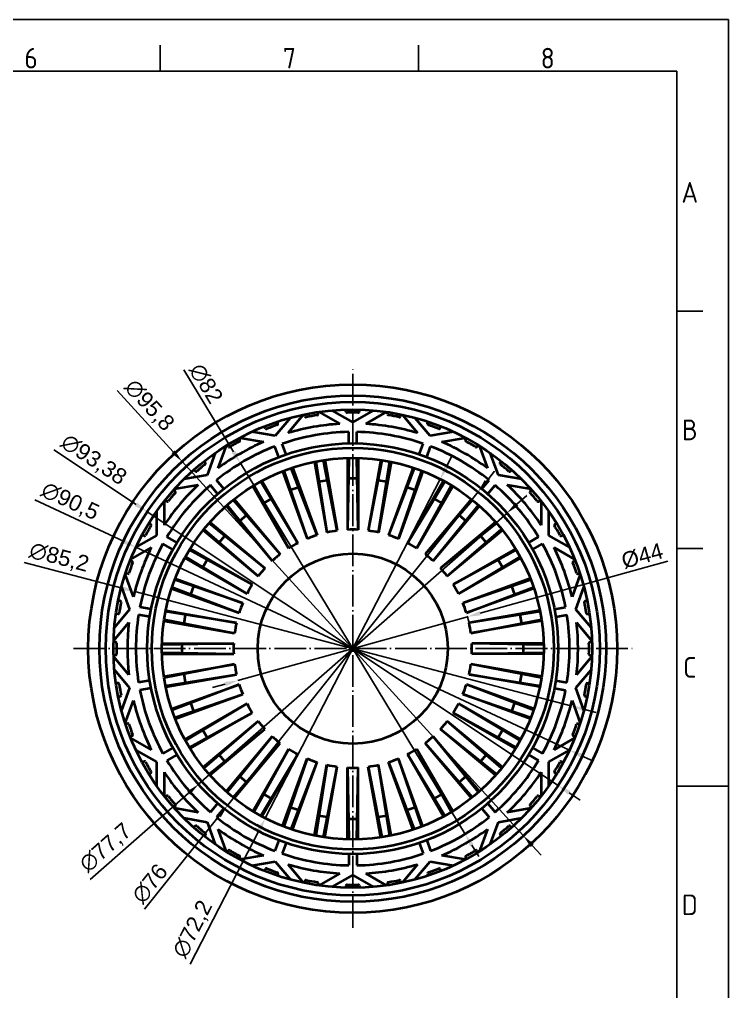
# Model space of a CAD drawing. Header units: millimetres. Extents: x 3180 to 3591, y 1531 to 1821.
# Drawn here: x 3456.6 to 3590.7, y 1636.9 to 1820.9 of the extents above; entities that cross this region are included whole.
import ezdxf
from ezdxf.enums import TextEntityAlignment as Align

# ---------------------------------------------------------------- set-up
doc = ezdxf.new("R2010")
doc.units = ezdxf.units.MM
doc.linetypes.add('ACAD_ISO04W100', pattern=[30, 24, -3, 0, -3])
doc.linetypes.add('ACAD_ISO05W100', pattern=[33, 24, -3, 0, -3, 0, -3])
for name, color, linetype, lineweight in [('AM_0', 7, 'Continuous', 40), ('AM_4', 1, 'ACAD_ISO04W100', 25), ('AM_5', 3, 'Continuous', 25), ('AM_BOR', 2, 'ACAD_ISO05W100', 35)]:
    doc.layers.add(name, color=color, linetype=linetype, lineweight=lineweight)
doc.styles.add('ACISOTS', font='isocp.shx', dxfattribs={"height": 1})
doc.styles.get("Standard").update_dxf_attribs({"font": 'arial.ttf'})
doc.dimstyles.new('ISO-25', dxfattribs={"dimtxt": 3, "dimasz": 2.5, "dimexe": 1.25, "dimexo": 0.625, "dimtad": 1, "dimtxsty": 'Standard', "dimcen": 2.5, "dimadec": 0, "dimazin": 0, "dimtfac": 1, "dimtmove": 0, "dimatfit": 3, "dimfxl": 1, "dimarcsym": 0})

# ---------------------------------------------------------------- blocks, each defined once
blk = doc.blocks.new('*D45')
at = {"layer": 'AM_5', "color": 0, "lineweight": -2}
for p, q in [((3579.21, 1718.37), (3543.75, 1708.51)), ((3497.94, 1695.77), (3541.34, 1707.84)), ((3495.54, 1695.1), (3493.13, 1694.43))]:
    blk.add_line(p, q, dxfattribs=at)
blk.add_arc((3519.64, 1701.81), 22.52, 12.3573, 15.8652, dxfattribs=at)
at = {"layer": 'AM_5', "color": 0}
for points in [[(3543.64, 1708.91), (3543.86, 1708.11), (3541.34, 1707.84)], [(3495.42, 1695.51), (3495.65, 1694.7), (3497.94, 1695.77)]]:
    blk.add_solid(points, dxfattribs=at)
at = {"layer": 'Defpoints', "color": 0}
for p in [(3541.34, 1707.84), (3497.94, 1695.77)]:
    blk.add_point(p, dxfattribs=at)
at = {"layer": 'AM_5', "color": 0, "insert": (3574.38, 1719.35), "char_height": 3, "attachment_point": 5, "rotation": 15.5373}
blk.add_mtext('%%C44', dxfattribs=at)
blk = doc.blocks.new('*D46')
at = {"layer": 'AM_5', "color": 0, "lineweight": -2}
for p, q in [((3475.13, 1750.66), (3485.7, 1739.06)), ((3551.91, 1666.4), (3487.38, 1737.21)), ((3553.59, 1664.55), (3555.28, 1662.71))]:
    blk.add_line(p, q, dxfattribs=at)
at = {"layer": 'AM_5', "color": 0}
for points in [[(3486, 1739.34), (3485.39, 1738.78), (3487.38, 1737.21)], [(3553.9, 1664.84), (3553.28, 1664.27), (3551.91, 1666.4)]]:
    blk.add_solid(points, dxfattribs=at)
at = {"layer": 'Defpoints', "color": 0}
for p in [(3487.38, 1737.21), (3551.91, 1666.4)]:
    blk.add_point(p, dxfattribs=at)
at = {"layer": 'AM_5', "color": 0, "insert": (3481.1, 1747.77), "char_height": 3, "attachment_point": 5, "rotation": 312.3437}
blk.add_mtext('∅95,8', dxfattribs=at)
blk = doc.blocks.new('*D47')
at = {"layer": 'AM_5', "color": 0, "lineweight": -2}
for p, q in [((3463.15, 1739.45), (3478.71, 1729.08)), ((3558.5, 1675.92), (3480.79, 1727.7)), ((3560.58, 1674.53), (3562.66, 1673.14))]:
    blk.add_line(p, q, dxfattribs=at)
at = {"layer": 'AM_5', "color": 0}
for points in [[(3478.94, 1729.43), (3478.48, 1728.74), (3480.79, 1727.7)], [(3560.81, 1674.88), (3560.35, 1674.18), (3558.5, 1675.92)]]:
    blk.add_solid(points, dxfattribs=at)
at = {"layer": 'Defpoints', "color": 0}
for p in [(3480.79, 1727.7), (3558.5, 1675.92)]:
    blk.add_point(p, dxfattribs=at)
at = {"layer": 'AM_5', "color": 0, "insert": (3470.61, 1737.45), "char_height": 3, "attachment_point": 5, "rotation": 326.3234}
blk.add_mtext('∅93,38', dxfattribs=at)
blk = doc.blocks.new('*D48')
at = {"layer": 'AM_5', "color": 0, "lineweight": -2}
for p, q in [((3459.54, 1729.94), (3476.4, 1722.05)), ((3560.63, 1682.62), (3478.66, 1720.99)), ((3562.89, 1681.56), (3565.15, 1680.5))]:
    blk.add_line(p, q, dxfattribs=at)
at = {"layer": 'AM_5', "color": 0}
for points in [[(3476.57, 1722.43), (3476.22, 1721.67), (3478.66, 1720.99)], [(3563.07, 1681.94), (3562.71, 1681.19), (3560.63, 1682.62)]]:
    blk.add_solid(points, dxfattribs=at)
at = {"layer": 'Defpoints', "color": 0}
for p in [(3478.66, 1720.99), (3560.63, 1682.62)]:
    blk.add_point(p, dxfattribs=at)
at = {"layer": 'AM_5', "color": 0, "insert": (3466.17, 1729.57), "char_height": 3, "attachment_point": 5, "rotation": 334.9157}
blk.add_mtext('∅90,5', dxfattribs=at)
blk = doc.blocks.new('*D49')
at = {"layer": 'AM_5', "color": 0, "lineweight": -2}
for p, q in [((3457.55, 1718.1), (3476.02, 1713.26)), ((3560.85, 1690.99), (3478.44, 1712.62)), ((3563.27, 1690.36), (3565.68, 1689.72))]:
    blk.add_line(p, q, dxfattribs=at)
at = {"layer": 'AM_5', "color": 0}
for points in [[(3476.13, 1713.66), (3475.92, 1712.85), (3478.44, 1712.62)], [(3563.37, 1690.76), (3563.16, 1689.95), (3560.85, 1690.99)]]:
    blk.add_solid(points, dxfattribs=at)
at = {"layer": 'Defpoints', "color": 0}
for p in [(3478.44, 1712.62), (3560.85, 1690.99)]:
    blk.add_point(p, dxfattribs=at)
at = {"layer": 'AM_5', "color": 0, "insert": (3464.11, 1718.94), "char_height": 3, "attachment_point": 5, "rotation": 345.2934}
blk.add_mtext('∅85,2', dxfattribs=at)
blk = doc.blocks.new('*D50')
at = {"layer": 'AM_5', "color": 0, "lineweight": -2}
for p, q in [((3487.71, 1754.55), (3497.11, 1739.02)), ((3540.88, 1666.73), (3498.41, 1736.88)), ((3542.17, 1664.6), (3543.47, 1662.46))]:
    blk.add_line(p, q, dxfattribs=at)
at = {"layer": 'AM_5', "color": 0}
for points in [[(3497.47, 1739.23), (3496.76, 1738.8), (3498.41, 1736.88)], [(3542.53, 1664.81), (3541.82, 1664.38), (3540.88, 1666.73)]]:
    blk.add_solid(points, dxfattribs=at)
at = {"layer": 'Defpoints', "color": 0}
for p in [(3498.41, 1736.88), (3540.88, 1666.73)]:
    blk.add_point(p, dxfattribs=at)
at = {"layer": 'AM_5', "color": 0, "insert": (3491.9, 1751.96), "char_height": 3, "attachment_point": 5, "rotation": 301.1939}
blk.add_mtext('∅82', dxfattribs=at)
blk = doc.blocks.new('*D51')
at = {"layer": 'AM_5', "color": 0, "lineweight": -2}
for p, q in [((3550.68, 1729.12), (3552.56, 1730.78)), ((3548.81, 1727.47), (3490.48, 1676.14)), ((3470.02, 1658.13), (3488.6, 1674.49))]:
    blk.add_line(p, q, dxfattribs=at)
at = {"layer": 'AM_5', "color": 0}
for points in [[(3550.41, 1729.44), (3550.96, 1728.81), (3548.81, 1727.47)], [(3488.33, 1674.8), (3488.88, 1674.18), (3490.48, 1676.14)]]:
    blk.add_solid(points, dxfattribs=at)
at = {"layer": 'Defpoints', "color": 0}
for p in [(3548.81, 1727.47), (3490.48, 1676.14)]:
    blk.add_point(p, dxfattribs=at)
at = {"layer": 'AM_5', "color": 0, "insert": (3473, 1664.06), "char_height": 3, "attachment_point": 5, "rotation": 41.3496}
blk.add_mtext('∅77,7', dxfattribs=at)
blk = doc.blocks.new('*D52')
at = {"layer": 'AM_5', "color": 0, "lineweight": -2}
for p, q in [((3544.91, 1733.46), (3546.47, 1735.41)), ((3543.35, 1731.5), (3495.94, 1672.11)), ((3480.3, 1652.52), (3494.38, 1670.16))]:
    blk.add_line(p, q, dxfattribs=at)
at = {"layer": 'AM_5', "color": 0}
for points in [[(3544.59, 1733.72), (3545.24, 1733.2), (3543.35, 1731.5)], [(3494.05, 1670.42), (3494.7, 1669.9), (3495.94, 1672.11)]]:
    blk.add_solid(points, dxfattribs=at)
at = {"layer": 'Defpoints', "color": 0}
for p in [(3543.35, 1731.5), (3495.94, 1672.11)]:
    blk.add_point(p, dxfattribs=at)
at = {"layer": 'AM_5', "color": 0, "insert": (3481.29, 1657.36), "char_height": 3, "attachment_point": 5, "rotation": 51.3989}
blk.add_mtext('∅76', dxfattribs=at)
blk = doc.blocks.new('*D53')
at = {"layer": 'AM_5', "color": 0, "lineweight": -2}
for p, q in [((3537.33, 1736.12), (3538.47, 1738.34)), ((3536.18, 1733.9), (3503.11, 1669.72)), ((3488.88, 1642.11), (3501.96, 1667.49))]:
    blk.add_line(p, q, dxfattribs=at)
at = {"layer": 'AM_5', "color": 0}
for points in [[(3536.96, 1736.31), (3537.7, 1735.93), (3536.18, 1733.9)], [(3501.59, 1667.69), (3502.33, 1667.3), (3503.11, 1669.72)]]:
    blk.add_solid(points, dxfattribs=at)
at = {"layer": 'Defpoints', "color": 0}
for p in [(3536.18, 1733.9), (3503.11, 1669.72)]:
    blk.add_point(p, dxfattribs=at)
at = {"layer": 'AM_5', "color": 0, "insert": (3489.49, 1648.7), "char_height": 3, "attachment_point": 5, "rotation": 62.736}
blk.add_mtext('∅72,2', dxfattribs=at)
blk = doc.blocks.new('A3 ZTL')
for p, q in [((401.17, 280.82), (19.57, 280.82)), ((401.17, 9.78), (401.17, 280.82))]:
    blk.add_line(p, q)
at = {"layer": 'AM_BOR', "color": 135, "linetype": 'Continuous', "lineweight": 25}
for p, q in [((0, 290.61), (410.96, 290.61)), ((410.96, 290.61), (410.96, 0))]:
    blk.add_line(p, q, dxfattribs=at)
at = {"layer": 'AM_BOR', "color": 135, "lineweight": 25}
for p, q in [((303.33, 280.82), (303.33, 285.71)), ((352.25, 280.82), (352.25, 285.71)), ((406.07, 235.32), (401.17, 235.32)), ((406.07, 190.31), (401.17, 190.31)), ((401.17, 145.3), (410.96, 145.3))]:
    blk.add_line(p, q, dxfattribs=at)
at = {"layer": 'AM_BOR', "color": 135, "lineweight": 25, "style": 'ACISOTS'}
for s, p in [('6', (278.86, 283.27)), ('7', (327.79, 283.27)), ('8', (376.71, 283.27)), ('A', (403.62, 257.83)), ('B', (403.62, 212.82)), ('C', (403.62, 167.81)), ('D', (403.62, 122.8))]:
    blk.add_text(s, height=3.91, dxfattribs=at).set_placement(p, align=Align.MIDDLE)

msp = doc.modelspace()

# ---------------------------------------------------------------- linework, layer by layer
at = {"layer": 'AM_0'}
for p, q in [((3507.876, 1745.499), (3504.992, 1742.062)), ((3507.412, 1742.612), (3510.327, 1746.087)), ((3510.64, 1745.721), (3510.457, 1746.114)), ((3513.084, 1746.152), (3513.122, 1746.584)), ((3513.254, 1746.603), (3517.182, 1744.335)), ((3519.644, 1744.646), (3515.758, 1746.889)), ((3518.403, 1746.617), (3518.291, 1747.036)), ((3523.529, 1746.889), (3519.644, 1744.646)), ((3520.884, 1746.617), (3520.997, 1747.036)), ((3522.106, 1744.335), (3526.034, 1746.603)), ((3526.203, 1746.152), (3526.165, 1746.584)), ((3528.647, 1745.721), (3528.83, 1746.114)), ((3528.96, 1746.087), (3531.876, 1742.612)), ((3534.296, 1742.062), (3531.411, 1745.499)), ((3503.151, 1743.491), (3502.903, 1743.846)), ((3505.483, 1744.339), (3505.446, 1744.771)), ((3533.804, 1744.339), (3533.842, 1744.771)), ((3536.136, 1743.491), (3536.385, 1743.846)), ((3504.992, 1742.062), (3500.573, 1742.841)), ((3518.894, 1740.649), (3518.894, 1742.799)), ((3520.394, 1740.649), (3520.394, 1742.799)), ((3538.714, 1742.841), (3534.296, 1742.062)), ((3494.193, 1735.968), (3495.744, 1740.23)), ((3496.164, 1739.993), (3495.857, 1740.3)), ((3498.313, 1741.234), (3498.201, 1741.653)), ((3498.318, 1741.716), (3502.784, 1740.928)), ((3505.654, 1738.05), (3504.918, 1740.071)), ((3507.063, 1738.563), (3506.328, 1740.584)), ((3532.224, 1738.563), (3532.959, 1740.584)), ((3533.633, 1738.05), (3534.369, 1740.071)), ((3536.503, 1740.928), (3540.97, 1741.716)), ((3540.975, 1741.234), (3541.087, 1741.653)), ((3543.124, 1739.993), (3543.43, 1740.3)), ((3543.543, 1740.23), (3545.095, 1735.968)), ((3493.642, 1738.84), (3492.107, 1734.623)), ((3547.18, 1734.623), (3545.646, 1738.84)), ((3491.79, 1736.931), (3491.607, 1737.324)), ((3512.393, 1737.171), (3514.752, 1723.791)), ((3512.638, 1737.22), (3514.752, 1723.791)), ((3516.721, 1724.138), (3514.115, 1737.48)), ((3514.362, 1737.518), (3516.721, 1724.138)), ((3518.894, 1737.899), (3518.644, 1724.306)), ((3518.644, 1737.892), (3518.644, 1724.306)), ((3520.644, 1724.306), (3520.394, 1737.899)), ((3520.644, 1737.892), (3520.644, 1724.306)), ((3524.925, 1737.518), (3522.566, 1724.138)), ((3525.172, 1737.48), (3522.566, 1724.138)), ((3524.536, 1723.791), (3526.65, 1737.22)), ((3526.895, 1737.171), (3524.536, 1723.791)), ((3547.497, 1736.931), (3547.68, 1737.324)), ((3492.107, 1734.623), (3487.688, 1733.844)), ((3489.889, 1735.336), (3489.534, 1735.585)), ((3506.362, 1735.374), (3511.009, 1722.607)), ((3506.595, 1735.465), (3511.009, 1722.607)), ((3512.888, 1723.291), (3508.004, 1735.978)), ((3508.241, 1736.058), (3512.888, 1723.291)), ((3531.046, 1736.058), (3526.399, 1723.291)), ((3531.283, 1735.978), (3526.399, 1723.291)), ((3528.279, 1722.607), (3532.693, 1735.465)), ((3532.926, 1735.374), (3528.279, 1722.607)), ((3551.599, 1733.844), (3547.18, 1734.623)), ((3549.398, 1735.336), (3549.753, 1735.585)), ((3485.954, 1732.015), (3490.421, 1732.803)), ((3494.102, 1731.08), (3492.719, 1732.727)), ((3495.251, 1732.044), (3493.868, 1733.691)), ((3500.948, 1732.688), (3507.528, 1720.792)), ((3509.26, 1721.792), (3502.247, 1733.438)), ((3502.467, 1733.558), (3509.26, 1721.792)), ((3513.235, 1733.424), (3514.852, 1733.709)), ((3518.823, 1734.056), (3520.464, 1734.056)), ((3524.436, 1733.709), (3526.052, 1733.424)), ((3536.821, 1733.558), (3530.028, 1721.792)), ((3537.04, 1733.438), (3530.028, 1721.792)), ((3531.76, 1720.792), (3538.339, 1732.688)), ((3544.037, 1732.044), (3545.419, 1733.691)), ((3545.186, 1731.08), (3546.568, 1732.727)), ((3548.867, 1732.803), (3553.333, 1732.015)), ((3486.114, 1731.561), (3485.865, 1731.916)), ((3500.735, 1732.558), (3507.528, 1720.792)), ((3507.842, 1731.831), (3509.385, 1732.392)), ((3529.903, 1732.392), (3531.445, 1731.831)), ((3538.553, 1732.558), (3531.76, 1720.792)), ((3553.173, 1731.561), (3553.422, 1731.916)), ((3484.044, 1725.203), (3484.044, 1729.738)), ((3484.519, 1729.66), (3484.126, 1729.843)), ((3495.87, 1728.972), (3504.415, 1718.4)), ((3505.947, 1719.685), (3497.019, 1729.937)), ((3497.214, 1730.093), (3505.947, 1719.685)), ((3502.808, 1729.325), (3504.229, 1730.146)), ((3542.073, 1730.093), (3533.34, 1719.685)), ((3542.269, 1729.937), (3533.34, 1719.685)), ((3534.872, 1718.4), (3543.418, 1728.972)), ((3535.058, 1730.146), (3536.479, 1729.325)), ((3554.768, 1729.66), (3555.161, 1729.843)), ((3555.244, 1729.738), (3555.244, 1725.203)), ((3482.544, 1727.713), (3482.544, 1723.226)), ((3495.682, 1728.807), (3504.415, 1718.4)), ((3543.605, 1728.807), (3534.872, 1718.4)), ((3556.744, 1723.226), (3556.744, 1727.713)), ((3481.457, 1725.286), (3481.15, 1725.593)), ((3503.05, 1717.035), (3492.478, 1725.58)), ((3492.643, 1725.768), (3503.05, 1717.035)), ((3498.285, 1725.984), (3499.542, 1727.039)), ((3546.645, 1725.768), (3536.237, 1717.035)), ((3546.81, 1725.58), (3536.237, 1717.035)), ((3539.745, 1727.039), (3541.002, 1725.984)), ((3557.831, 1725.286), (3558.137, 1725.593)), ((3491.357, 1724.236), (3501.765, 1715.503)), ((3491.513, 1724.431), (3501.765, 1715.503)), ((3537.522, 1715.503), (3547.774, 1724.431)), ((3547.93, 1724.236), (3537.522, 1715.503)), ((3482.544, 1723.226), (3478.658, 1720.983)), ((3480.216, 1723.137), (3479.797, 1723.25)), ((3485.63, 1720.578), (3483.768, 1721.653)), ((3486.38, 1721.877), (3484.518, 1722.952)), ((3494.411, 1721.908), (3495.466, 1723.165)), ((3543.821, 1723.165), (3544.876, 1721.908)), ((3552.908, 1721.877), (3554.77, 1722.952)), ((3553.658, 1720.578), (3555.52, 1721.653)), ((3560.629, 1720.983), (3556.744, 1723.226)), ((3559.072, 1723.137), (3559.49, 1723.25)), ((3477.654, 1718.671), (3481.582, 1720.939)), ((3500.658, 1713.922), (3488.762, 1720.502)), ((3488.892, 1720.715), (3500.658, 1713.922)), ((3550.395, 1720.715), (3538.629, 1713.922)), ((3550.525, 1720.502), (3538.629, 1713.922)), ((3557.706, 1720.939), (3561.634, 1718.671)), ((3477.959, 1718.299), (3477.604, 1718.547)), ((3487.892, 1718.983), (3499.658, 1712.19)), ((3488.012, 1719.203), (3499.658, 1712.19)), ((3491.304, 1717.221), (3492.125, 1718.642)), ((3539.629, 1712.19), (3551.275, 1719.203)), ((3551.395, 1718.983), (3539.629, 1712.19)), ((3547.163, 1718.642), (3547.983, 1717.221)), ((3561.328, 1718.299), (3561.683, 1718.547)), ((3478.189, 1711.616), (3476.637, 1715.878)), ((3477.111, 1715.967), (3476.679, 1716.004)), ((3498.843, 1710.441), (3485.985, 1714.855)), ((3486.076, 1715.088), (3498.843, 1710.441)), ((3553.212, 1715.088), (3540.445, 1710.441)), ((3553.303, 1714.855), (3540.445, 1710.441)), ((3562.65, 1715.878), (3561.099, 1711.616)), ((3562.177, 1715.967), (3562.609, 1716.004)), ((3475.921, 1713.462), (3477.455, 1709.245)), ((3485.392, 1713.209), (3498.159, 1708.562)), ((3485.472, 1713.446), (3498.159, 1708.562)), ((3489.058, 1712.065), (3489.619, 1713.608)), ((3541.129, 1708.562), (3553.816, 1713.446)), ((3553.896, 1713.209), (3541.129, 1708.562)), ((3549.668, 1713.608), (3550.229, 1712.065)), ((3561.832, 1709.245), (3563.367, 1713.462)), ((3475.729, 1710.81), (3475.336, 1710.993)), ((3563.558, 1710.81), (3563.951, 1710.993)), ((3477.455, 1709.245), (3474.571, 1705.808)), ((3481.521, 1709.29), (3479.404, 1709.663)), ((3497.659, 1706.698), (3484.23, 1708.812)), ((3484.279, 1709.057), (3497.659, 1706.698)), ((3555.008, 1709.057), (3541.628, 1706.698)), ((3555.057, 1708.812), (3541.628, 1706.698)), ((3557.766, 1709.29), (3559.884, 1709.663)), ((3564.716, 1705.808), (3561.832, 1709.245)), ((3475.298, 1708.366), (3474.866, 1708.328)), ((3481.261, 1707.813), (3479.143, 1708.186)), ((3483.932, 1707.088), (3497.312, 1704.729)), ((3483.97, 1707.335), (3497.312, 1704.729)), ((3487.741, 1706.598), (3488.026, 1708.215)), ((3541.976, 1704.729), (3555.318, 1707.335)), ((3555.355, 1707.088), (3541.976, 1704.729)), ((3551.261, 1708.215), (3551.546, 1706.598)), ((3558.027, 1707.813), (3560.144, 1708.186)), ((3563.989, 1708.366), (3564.421, 1708.328)), ((3474.418, 1703.292), (3477.333, 1706.767)), ((3561.954, 1706.767), (3564.869, 1703.292)), ((3474.833, 1703.047), (3474.414, 1703.159)), ((3564.455, 1703.047), (3564.873, 1703.159)), ((3497.144, 1702.806), (3483.551, 1702.556)), ((3483.558, 1702.806), (3497.144, 1702.806)), ((3487.394, 1700.986), (3487.394, 1702.627)), ((3555.73, 1702.806), (3542.144, 1702.806)), ((3555.736, 1702.556), (3542.144, 1702.806)), ((3551.894, 1702.627), (3551.894, 1700.986)), ((3474.833, 1700.566), (3474.414, 1700.453)), ((3477.333, 1696.846), (3474.418, 1700.32)), ((3483.551, 1701.056), (3497.144, 1700.806)), ((3483.558, 1700.806), (3497.144, 1700.806)), ((3542.144, 1700.806), (3555.736, 1701.056)), ((3555.73, 1700.806), (3542.144, 1700.806)), ((3564.869, 1700.32), (3561.954, 1696.846)), ((3564.455, 1700.566), (3564.873, 1700.453)), ((3474.571, 1697.805), (3477.455, 1694.367)), ((3483.932, 1696.525), (3497.312, 1698.884)), ((3497.312, 1698.884), (3483.97, 1696.278)), ((3555.355, 1696.525), (3541.976, 1698.884)), ((3555.318, 1696.278), (3541.976, 1698.884)), ((3561.832, 1694.367), (3564.716, 1697.805)), ((3481.261, 1695.8), (3479.143, 1695.427)), ((3484.23, 1694.8), (3497.659, 1696.914)), ((3484.279, 1694.555), (3497.659, 1696.914)), ((3488.026, 1695.398), (3487.741, 1697.014)), ((3555.008, 1694.555), (3541.628, 1696.914)), ((3541.628, 1696.914), (3555.057, 1694.8)), ((3551.546, 1697.014), (3551.261, 1695.398)), ((3558.027, 1695.8), (3560.144, 1695.427)), ((3475.298, 1695.247), (3474.866, 1695.285)), ((3477.455, 1694.367), (3475.921, 1690.151)), ((3481.521, 1694.323), (3479.404, 1693.949)), ((3485.392, 1690.404), (3498.159, 1695.051)), ((3498.159, 1695.051), (3485.472, 1690.167)), ((3553.896, 1690.404), (3541.129, 1695.051)), ((3553.816, 1690.167), (3541.129, 1695.051)), ((3557.766, 1694.323), (3559.884, 1693.949)), ((3563.367, 1690.151), (3561.832, 1694.367)), ((3563.989, 1695.247), (3564.421, 1695.285)), ((3475.729, 1692.803), (3475.336, 1692.62)), ((3485.985, 1688.757), (3498.843, 1693.171)), ((3486.076, 1688.524), (3498.843, 1693.171)), ((3553.212, 1688.524), (3540.445, 1693.171)), ((3540.445, 1693.171), (3553.303, 1688.757)), ((3563.558, 1692.803), (3563.951, 1692.62)), ((3476.637, 1687.735), (3478.189, 1691.997)), ((3487.892, 1684.629), (3499.658, 1691.422)), ((3499.658, 1691.422), (3488.012, 1684.41)), ((3489.619, 1690.005), (3489.058, 1691.547)), ((3551.395, 1684.629), (3539.629, 1691.422)), ((3551.275, 1684.41), (3539.629, 1691.422)), ((3550.229, 1691.547), (3549.668, 1690.005)), ((3561.099, 1691.997), (3562.65, 1687.735)), ((3488.762, 1683.111), (3500.658, 1689.69)), ((3488.892, 1682.897), (3500.658, 1689.69)), ((3550.395, 1682.897), (3538.629, 1689.69)), ((3538.629, 1689.69), (3550.525, 1683.111)), ((3477.111, 1687.646), (3476.679, 1687.608)), ((3491.357, 1679.377), (3501.765, 1688.11)), ((3501.765, 1688.11), (3491.513, 1679.181)), ((3547.93, 1679.377), (3537.522, 1688.11)), ((3547.774, 1679.181), (3537.522, 1688.11)), ((3562.177, 1687.646), (3562.609, 1687.608)), ((3477.959, 1685.314), (3477.604, 1685.065)), ((3481.582, 1682.674), (3477.654, 1684.942)), ((3492.125, 1684.971), (3491.304, 1686.392)), ((3492.478, 1678.032), (3503.05, 1686.578)), ((3492.643, 1677.845), (3503.05, 1686.578)), ((3495.682, 1674.806), (3504.415, 1685.213)), ((3504.415, 1685.213), (3495.87, 1674.64)), ((3543.605, 1674.806), (3534.872, 1685.213)), ((3543.418, 1674.64), (3534.872, 1685.213)), ((3546.645, 1677.845), (3536.237, 1686.578)), ((3536.237, 1686.578), (3546.81, 1678.032)), ((3547.983, 1686.392), (3547.163, 1684.971)), ((3561.634, 1684.942), (3557.706, 1682.674)), ((3561.328, 1685.314), (3561.683, 1685.065)), ((3485.63, 1683.034), (3483.768, 1681.959)), ((3497.019, 1673.676), (3505.947, 1683.928)), ((3497.214, 1673.52), (3505.947, 1683.928)), ((3542.073, 1673.52), (3533.34, 1683.928)), ((3533.34, 1683.928), (3542.269, 1673.676)), ((3553.658, 1683.034), (3555.52, 1681.959)), ((3478.658, 1682.63), (3482.544, 1680.387)), ((3486.38, 1681.735), (3484.518, 1680.66)), ((3495.466, 1680.448), (3494.411, 1681.705)), ((3500.735, 1671.055), (3507.528, 1682.821)), ((3507.528, 1682.821), (3500.948, 1670.925)), ((3502.247, 1670.175), (3509.26, 1681.821)), ((3502.467, 1670.055), (3509.26, 1681.821)), ((3536.821, 1670.055), (3530.028, 1681.821)), ((3530.028, 1681.821), (3537.04, 1670.175)), ((3538.553, 1671.055), (3531.76, 1682.821)), ((3538.339, 1670.925), (3531.76, 1682.821)), ((3544.876, 1681.705), (3543.821, 1680.448)), ((3552.908, 1681.735), (3554.77, 1680.66)), ((3556.744, 1680.387), (3560.629, 1682.63)), ((3480.216, 1680.475), (3479.797, 1680.363)), ((3482.544, 1680.387), (3482.544, 1675.9)), ((3506.362, 1668.238), (3511.009, 1681.005)), ((3511.009, 1681.005), (3506.595, 1668.147)), ((3508.004, 1667.634), (3512.888, 1680.321)), ((3508.241, 1667.554), (3512.888, 1680.321)), ((3512.393, 1666.442), (3514.752, 1679.822)), ((3514.752, 1679.822), (3512.638, 1666.393)), ((3514.115, 1666.132), (3516.721, 1679.475)), ((3514.362, 1666.095), (3516.721, 1679.475)), ((3518.644, 1665.72), (3518.644, 1679.306)), ((3518.644, 1679.306), (3518.894, 1665.714)), ((3520.394, 1665.714), (3520.644, 1679.306)), ((3520.644, 1665.72), (3520.644, 1679.306)), ((3524.925, 1666.095), (3522.566, 1679.475)), ((3522.566, 1679.475), (3525.172, 1666.132)), ((3526.895, 1666.442), (3524.536, 1679.822)), ((3526.65, 1666.393), (3524.536, 1679.822)), ((3531.046, 1667.554), (3526.399, 1680.321)), ((3526.399, 1680.321), (3531.283, 1667.634)), ((3532.926, 1668.238), (3528.279, 1681.005)), ((3532.693, 1668.147), (3528.279, 1681.005)), ((3556.744, 1675.9), (3556.744, 1680.387)), ((3559.072, 1680.475), (3559.49, 1680.363)), ((3481.457, 1678.326), (3481.15, 1678.02)), ((3484.044, 1673.874), (3484.044, 1678.41)), ((3499.542, 1676.574), (3498.285, 1677.629)), ((3541.002, 1677.629), (3539.745, 1676.574)), ((3555.244, 1678.41), (3555.244, 1673.874)), ((3557.831, 1678.326), (3558.137, 1678.02)), ((3484.519, 1673.953), (3484.126, 1673.77)), ((3504.229, 1673.467), (3502.808, 1674.287)), ((3536.479, 1674.287), (3535.058, 1673.467)), ((3554.768, 1673.953), (3555.161, 1673.77)), ((3486.114, 1672.052), (3485.865, 1671.697)), ((3494.102, 1672.533), (3492.719, 1670.886)), ((3545.186, 1672.533), (3546.568, 1670.886)), ((3553.173, 1672.052), (3553.422, 1671.697)), ((3490.421, 1670.81), (3485.954, 1671.598)), ((3495.251, 1671.569), (3493.868, 1669.922)), ((3509.385, 1671.221), (3507.842, 1671.782)), ((3514.852, 1669.904), (3513.235, 1670.189)), ((3526.052, 1670.189), (3524.436, 1669.904)), ((3531.445, 1671.782), (3529.903, 1671.221)), ((3544.037, 1671.569), (3545.419, 1669.922)), ((3553.333, 1671.598), (3548.867, 1670.81)), ((3487.688, 1669.769), (3492.107, 1668.989)), ((3489.889, 1668.277), (3489.534, 1668.028)), ((3492.107, 1668.989), (3493.642, 1664.773)), ((3520.464, 1669.556), (3518.823, 1669.556)), ((3545.646, 1664.773), (3547.18, 1668.989)), ((3547.18, 1668.989), (3551.599, 1669.769)), ((3549.398, 1668.277), (3549.753, 1668.028)), ((3491.79, 1666.682), (3491.607, 1666.289)), ((3495.744, 1663.383), (3494.193, 1667.645)), ((3545.095, 1667.645), (3543.543, 1663.383)), ((3547.497, 1666.682), (3547.68, 1666.289)), ((3505.654, 1665.563), (3504.918, 1663.542)), ((3507.063, 1665.05), (3506.328, 1663.029)), ((3532.224, 1665.05), (3532.959, 1663.029)), ((3533.633, 1665.563), (3534.369, 1663.542)), ((3496.164, 1663.619), (3495.857, 1663.313)), ((3502.784, 1662.684), (3498.318, 1661.897)), ((3518.894, 1662.964), (3518.894, 1660.813)), ((3520.394, 1662.964), (3520.394, 1660.813)), ((3540.97, 1661.897), (3536.503, 1662.684)), ((3543.124, 1663.619), (3543.43, 1663.313)), ((3498.313, 1662.378), (3498.201, 1661.96)), ((3500.573, 1660.771), (3504.992, 1661.55)), ((3504.992, 1661.55), (3507.876, 1658.113)), ((3510.327, 1657.526), (3507.412, 1661)), ((3531.876, 1661), (3528.96, 1657.526)), ((3531.411, 1658.113), (3534.296, 1661.55)), ((3534.296, 1661.55), (3538.714, 1660.771)), ((3540.975, 1662.378), (3541.087, 1661.96)), ((3503.151, 1660.122), (3502.903, 1659.767)), ((3505.483, 1659.273), (3505.446, 1658.842)), ((3517.182, 1659.278), (3513.254, 1657.01)), ((3526.034, 1657.01), (3522.106, 1659.278)), ((3533.804, 1659.273), (3533.842, 1658.842)), ((3536.136, 1660.122), (3536.385, 1659.767)), ((3510.64, 1657.892), (3510.457, 1657.499)), ((3513.084, 1657.461), (3513.122, 1657.029)), ((3515.758, 1656.723), (3519.644, 1658.967)), ((3519.644, 1658.967), (3523.529, 1656.723)), ((3526.203, 1657.461), (3526.165, 1657.029)), ((3528.647, 1657.892), (3528.83, 1657.499)), ((3518.403, 1656.995), (3518.291, 1656.577)), ((3520.884, 1656.995), (3520.997, 1656.577))]:
    msp.add_line(p, q, dxfattribs=at)
for radius in [50, 47.9, 46.689, 45.25, 38.85, 38, 36.1, 17.975]:
    msp.add_circle((3519.644, 1701.806), radius, dxfattribs=at)
for centre, radius, start, end in [((3510.822, 1745.806), 0.2, 205, 281.33765), ((3519.644, 1701.806), 44.675, 98.66235, 101.33765), ((3512.885, 1746.169), 0.2, 278.66235, 355), ((3518.596, 1746.669), 0.2, 195, 271.33765), ((3519.644, 1701.806), 44.675, 88.66235, 91.33765), ((3520.691, 1746.669), 0.2, 268.66235, 345), ((3526.402, 1746.169), 0.2, 185, 261.33765), ((3519.644, 1701.806), 44.675, 78.66235, 81.33765), ((3528.466, 1745.806), 0.2, 258.66235, 335), ((3519.644, 1701.806), 44.675, 108.66235, 111.33765), ((3505.284, 1744.322), 0.2, 288.66235, 5), ((3519.644, 1701.806), 42.6, 93.31321, 106.68679), ((3519.644, 1701.806), 42.6, 73.31321, 86.68679), ((3534.003, 1744.322), 0.2, 175, 251.33765), ((3519.644, 1701.806), 44.675, 68.66235, 71.33765), ((3503.315, 1743.605), 0.2, 215, 291.33765), ((3519.644, 1701.806), 41, 91.04815, 108.95185), ((3519.644, 1701.806), 41, 71.04815, 88.95185), ((3535.972, 1743.605), 0.2, 248.66235, 325), ((3519.644, 1701.806), 41, 111.04815, 128.95185), ((3519.644, 1701.806), 42.6, 113.31321, 126.68679), ((3496.305, 1740.135), 0.2, 225, 301.33765), ((3519.644, 1701.806), 44.675, 118.66235, 121.33765), ((3498.12, 1741.182), 0.2, 298.66235, 15), ((3519.644, 1701.806), 41, 51.04815, 68.95185), ((3519.644, 1701.806), 42.6, 53.31321, 66.68679), ((3541.168, 1741.182), 0.2, 165, 241.33765), ((3519.644, 1701.806), 44.675, 58.66235, 61.33765), ((3542.982, 1740.135), 0.2, 238.66235, 315), ((3519.644, 1701.806), 44.675, 128.66235, 131.33765), ((3491.609, 1736.847), 0.2, 308.66235, 25), ((3547.678, 1736.847), 0.2, 155, 231.33765), ((3519.644, 1701.806), 44.675, 48.66235, 51.33765), ((3490.004, 1735.5), 0.2, 235, 311.33765), ((3549.283, 1735.5), 0.2, 228.66235, 305), ((3519.644, 1701.806), 42.6, 133.31321, 146.68679), ((3519.644, 1701.806), 41, 131.04815, 148.95185), ((3519.644, 1701.806), 41, 31.04815, 48.95185), ((3519.644, 1701.806), 42.6, 33.31321, 46.68679), ((3519.644, 1701.806), 44.675, 138.66235, 141.33765), ((3485.95, 1731.446), 0.2, 318.66235, 35), ((3553.337, 1731.446), 0.2, 145, 221.33765), ((3519.644, 1701.806), 44.675, 38.66235, 41.33765), ((3484.603, 1729.841), 0.2, 245, 321.33765), ((3554.684, 1729.841), 0.2, 218.66235, 295), ((3481.315, 1725.145), 0.2, 328.66235, 45), ((3557.972, 1725.145), 0.2, 135, 211.33765), ((3519.644, 1701.806), 44.675, 148.66235, 151.33765), ((3519.644, 1701.806), 22.522, 97.4552, 102.5448), ((3519.644, 1701.806), 22.522, 87.4552, 92.5448), ((3519.644, 1701.806), 22.522, 77.4552, 82.5448), ((3519.644, 1701.806), 44.675, 28.66235, 31.33765), ((3519.644, 1701.806), 41, 151.04815, 168.95185), ((3480.268, 1723.33), 0.2, 255, 331.33765), ((3519.644, 1701.806), 22.522, 117.4552, 122.5448), ((3519.644, 1701.806), 22.522, 107.4552, 112.5448), ((3519.644, 1701.806), 22.522, 67.4552, 72.5448), ((3519.644, 1701.806), 22.522, 57.4552, 62.5448), ((3519.644, 1701.806), 41, 11.04815, 28.95185), ((3559.02, 1723.33), 0.2, 208.66235, 285), ((3519.644, 1701.806), 42.6, 153.31321, 166.68679), ((3519.644, 1701.806), 22.522, 127.4552, 132.5448), ((3519.644, 1701.806), 22.522, 47.4552, 52.5448), ((3519.644, 1701.806), 42.6, 13.31321, 26.68679), ((3519.644, 1701.806), 44.675, 158.66235, 161.33765), ((3477.845, 1718.135), 0.2, 338.66235, 55), ((3561.443, 1718.135), 0.2, 125, 201.33765), ((3519.644, 1701.806), 44.675, 18.66235, 21.33765), ((3477.128, 1716.166), 0.2, 265, 341.33765), ((3519.644, 1701.806), 22.522, 137.4552, 142.5448), ((3519.644, 1701.806), 22.522, 37.4552, 42.5448), ((3562.159, 1716.166), 0.2, 198.66235, 275), ((3519.644, 1701.806), 22.522, 147.4552, 152.5448), ((3519.644, 1701.806), 22.522, 27.4552, 32.5448), ((3519.644, 1701.806), 44.675, 168.66235, 171.33765), ((3475.644, 1710.628), 0.2, 348.66235, 65), ((3563.643, 1710.628), 0.2, 115, 191.33765), ((3519.644, 1701.806), 44.675, 8.66235, 11.33765), ((3519.644, 1701.806), 22.522, 157.4552, 162.5448), ((3519.644, 1701.806), 22.522, 17.4552, 22.5448), ((3475.281, 1708.565), 0.2, 275, 351.33765), ((3519.644, 1701.806), 41, 171.04815, 188.95185), ((3519.644, 1701.806), 41, 351.04815, 8.95185), ((3564.007, 1708.565), 0.2, 188.66235, 265), ((3519.644, 1701.806), 42.6, 173.31321, 186.68679), ((3519.644, 1701.806), 22.522, 167.4552, 172.5448), ((3519.644, 1701.806), 22.522, 7.4552, 12.5448), ((3519.644, 1701.806), 42.6, 353.31321, 6.68679), ((3474.781, 1702.854), 0.2, 358.66235, 75), ((3519.644, 1701.806), 44.675, 178.66235, 181.33765), ((3519.644, 1701.806), 22.522, 177.4552, 182.5448), ((3519.644, 1701.806), 22.522, 357.4552, 2.5448), ((3564.506, 1702.854), 0.2, 105, 181.33765), ((3519.644, 1701.806), 44.675, 358.66235, 1.33765), ((3474.781, 1700.759), 0.2, 285, 1.33765), ((3564.506, 1700.759), 0.2, 178.66235, 255), ((3519.644, 1701.806), 22.522, 187.4552, 192.5448), ((3519.644, 1701.806), 22.522, 347.4552, 352.5448), ((3475.281, 1695.048), 0.2, 8.66235, 85), ((3519.644, 1701.806), 44.675, 188.66235, 191.33765), ((3519.644, 1701.806), 41, 191.04815, 208.95185), ((3519.644, 1701.806), 22.522, 197.4552, 202.5448), ((3519.644, 1701.806), 22.522, 337.4552, 342.5448), ((3519.644, 1701.806), 41, 331.04815, 348.95185), ((3519.644, 1701.806), 44.675, 348.66235, 351.33765), ((3564.007, 1695.048), 0.2, 95, 171.33765), ((3475.644, 1692.984), 0.2, 295, 11.33765), ((3563.643, 1692.984), 0.2, 168.66235, 245), ((3519.644, 1701.806), 42.6, 193.31321, 206.68679), ((3519.644, 1701.806), 22.522, 207.4552, 212.5448), ((3519.644, 1701.806), 22.522, 327.4552, 332.5448), ((3519.644, 1701.806), 42.6, 333.31321, 346.68679), ((3477.128, 1687.447), 0.2, 18.66235, 95), ((3519.644, 1701.806), 44.675, 198.66235, 201.33765), ((3519.644, 1701.806), 22.522, 217.4552, 222.5448), ((3519.644, 1701.806), 22.522, 317.4552, 322.5448), ((3519.644, 1701.806), 44.675, 338.66235, 341.33765), ((3562.159, 1687.447), 0.2, 85, 161.33765), ((3477.845, 1685.478), 0.2, 305, 21.33765), ((3519.644, 1701.806), 22.522, 227.4552, 232.5448), ((3519.644, 1701.806), 22.522, 307.4552, 312.5448), ((3561.443, 1685.478), 0.2, 158.66235, 235), ((3519.644, 1701.806), 22.522, 237.4552, 242.5448), ((3519.644, 1701.806), 22.522, 297.4552, 302.5448), ((3480.268, 1680.282), 0.2, 28.66235, 105), ((3519.644, 1701.806), 44.675, 208.66235, 211.33765), ((3519.644, 1701.806), 41, 211.04815, 228.95185), ((3519.644, 1701.806), 22.522, 247.4552, 252.5448), ((3519.644, 1701.806), 22.522, 257.4552, 262.5448), ((3519.644, 1701.806), 22.522, 267.4552, 272.5448), ((3519.644, 1701.806), 22.522, 277.4552, 282.5448), ((3519.644, 1701.806), 22.522, 287.4552, 292.5448), ((3519.644, 1701.806), 41, 311.04815, 328.95185), ((3519.644, 1701.806), 44.675, 328.66235, 331.33765), ((3559.02, 1680.282), 0.2, 75, 151.33765), ((3481.315, 1678.468), 0.2, 315, 31.33765), ((3519.644, 1701.806), 42.6, 213.31321, 226.68679), ((3519.644, 1701.806), 42.6, 313.31321, 326.68679), ((3557.972, 1678.468), 0.2, 148.66235, 225), ((3484.603, 1673.772), 0.2, 38.66235, 115), ((3519.644, 1701.806), 44.675, 218.66235, 221.33765), ((3519.644, 1701.806), 44.675, 318.66235, 321.33765), ((3554.684, 1673.772), 0.2, 65, 141.33765), ((3485.95, 1672.167), 0.2, 325, 41.33765), ((3553.337, 1672.167), 0.2, 138.66235, 215), ((3490.004, 1668.113), 0.2, 48.66235, 125), ((3519.644, 1701.806), 44.675, 228.66235, 231.33765), ((3519.644, 1701.806), 41, 231.04815, 248.95185), ((3519.644, 1701.806), 41, 291.04815, 308.95185), ((3519.644, 1701.806), 44.675, 308.66235, 311.33765), ((3549.283, 1668.113), 0.2, 55, 131.33765), ((3491.609, 1666.766), 0.2, 335, 51.33765), ((3519.644, 1701.806), 42.6, 233.31321, 246.68679), ((3519.644, 1701.806), 42.6, 293.31321, 306.68679), ((3547.678, 1666.766), 0.2, 128.66235, 205), ((3496.305, 1663.478), 0.2, 58.66235, 135), ((3519.644, 1701.806), 44.675, 238.66235, 241.33765), ((3519.644, 1701.806), 41, 251.04815, 268.95185), ((3519.644, 1701.806), 41, 271.04815, 288.95185), ((3519.644, 1701.806), 44.675, 298.66235, 301.33765), ((3542.982, 1663.478), 0.2, 45, 121.33765), ((3498.12, 1662.43), 0.2, 345, 61.33765), ((3519.644, 1701.806), 42.6, 253.31321, 266.68679), ((3519.644, 1701.806), 42.6, 273.31321, 286.68679), ((3541.168, 1662.43), 0.2, 118.66235, 195), ((3503.315, 1660.007), 0.2, 68.66235, 145), ((3519.644, 1701.806), 44.675, 248.66235, 251.33765), ((3505.284, 1659.291), 0.2, 355, 71.33765), ((3534.003, 1659.291), 0.2, 108.66235, 185), ((3519.644, 1701.806), 44.675, 288.66235, 291.33765), ((3535.972, 1660.007), 0.2, 35, 111.33765), ((3510.822, 1657.807), 0.2, 78.66235, 155), ((3519.644, 1701.806), 44.675, 258.66235, 261.33765), ((3512.885, 1657.443), 0.2, 5, 81.33765), ((3526.402, 1657.443), 0.2, 98.66235, 175), ((3519.644, 1701.806), 44.675, 278.66235, 281.33765), ((3528.466, 1657.807), 0.2, 25, 101.33765), ((3518.596, 1656.944), 0.2, 88.66235, 165), ((3519.644, 1701.806), 44.675, 268.66235, 271.33765), ((3520.691, 1656.944), 0.2, 15, 91.33765)]:
    msp.add_arc(centre, radius, start, end, dxfattribs=at)
at = {"layer": 'AM_4', "ltscale": 0.25}
for p, q in [((3519.644, 1649.006), (3519.644, 1754.606)), ((3466.844, 1701.806), (3572.444, 1701.806))]:
    msp.add_line(p, q, dxfattribs=at)

# ---------------------------------------------------------------- block references
at = {"linetype": 'ByBlock', "lineweight": 0, "xscale": 0.9982500000000003, "yscale": 0.9982500000000003, "zscale": 0.9982500000000003}
msp.add_blockref('A3 ZTL', (3180.457, 1530.756), dxfattribs=at)

# ---------------------------------------------------------------- dimensions: what is measured, and where the dimension line sits
at = {"layer": 'AM_5'}
for p1, p2, picture, middle in [((3540.879, 1666.734), (3498.408, 1736.879), '*D50', (3489.98, 1750.799)), ((3551.908, 1666.403), (3487.379, 1737.21), '*D46', (3479.274, 1746.105)), ((3558.498, 1675.917), (3480.79, 1727.696), '*D47', (3469.24, 1735.392)), ((3536.181, 1733.896), (3503.107, 1669.717), '*D53', (3491.689, 1647.562)), ((3543.352, 1731.504), (3495.936, 1672.109), '*D52', (3483.044, 1655.96)), ((3560.626, 1682.623), (3478.661, 1720.99), '*D48', (3465.124, 1727.327)), ((3548.808, 1727.473), (3490.479, 1676.14), '*D51', (3474.639, 1662.199)), ((3560.848, 1690.992), (3478.439, 1712.621), '*D49', (3463.485, 1716.546))]:
    dim = msp.add_diameter_dim_2p(p1=p1, p2=p2, dimstyle='ISO-25', dxfattribs=at)
    dim.commit()
    dim.dimension.update_dxf_attribs({"geometry": picture, "text_midpoint": middle, "dimtype": 163})
dim = msp.add_diameter_dim_2p(p1=(3497.945, 1695.773), p2=(3541.343, 1707.839), text='%%C44', dimstyle='ISO-25', dxfattribs=at)
dim.commit()
dim.dimension.update_dxf_attribs({"geometry": '*D45', "text_midpoint": (3574.975, 1717.19), "dimtype": 163})

doc.saveas('drawing.dxf')
